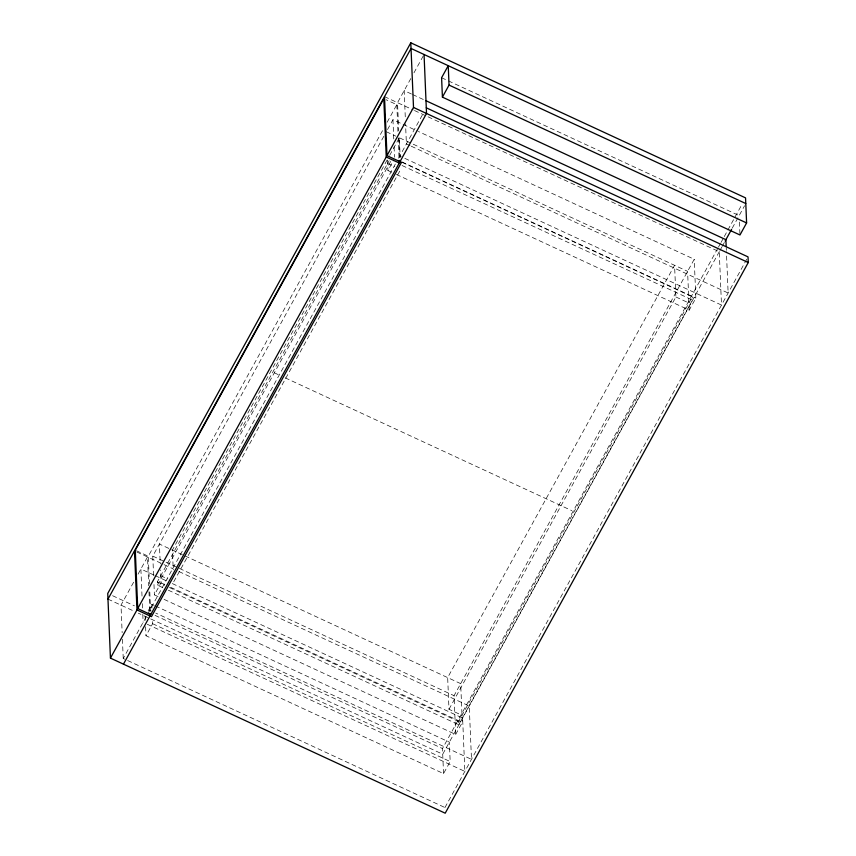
<?xml version="1.0" encoding="UTF-8"?>
<svg xmlns="http://www.w3.org/2000/svg" width="856" height="856" viewBox="0 0 856 856"><rect width="100%" height="100%" fill="white"/><g stroke="black" fill="none" stroke-linecap="round" stroke-linejoin="round"><path stroke-width="0.64" stroke-dasharray="4.28 3.21" d="M133.622 582.208L120.996 605.149L122.151 632.68M138.041 574.173L147.51 556.967L148.719 585.804M410.794 78.581L397.537 102.667L398.714 130.668M413.951 72.846L424.052 54.484M149.468 584.081L148.302 556.24L383.285 129.256M387.147 122.237L396.81 104.689L386.152 99.756M153.588 575.5L152.775 556.1L385.682 132.915M387.522 129.556L392.947 119.701L417.15 130.915M387.094 160.029L172.42 550.087L173.254 569.882M389.673 155.343L399.335 137.773L400.169 157.579M162.298 587.398L157.461 585.162L157.322 581.93L389.127 160.735M157.461 585.162L391.192 160.468M158.028 596.568L154.401 594.888L161.035 582.84L160.489 569.914M391.577 172.216L387.95 170.537L393.974 159.591M148.184 610.874L151.801 604.304L154.219 605.427M395.344 164.063L123.232 658.489L444.96 807.54L445.056 809.808M398.564 158.2L422.5 114.704M173.747 581.759L400.672 169.456M155.428 605.984L449.357 742.163L450.17 761.551L443.536 773.599L145.98 635.74L152.614 623.703L152.4 618.524M164.084 599.371L455.681 734.469L454.055 695.682L694.227 259.282L418.359 131.471M448.993 709.282L675.908 296.979L674.582 265.296L447.667 677.599L448.993 709.282L462.005 715.316M443.536 773.599L442.488 748.551L717.82 248.272M718.473 247.095L720.399 243.586M721.052 242.409L723.63 237.722M724.272 236.556L742.323 203.749M168.354 590.201L458.73 724.743L458.602 721.512L692.333 296.807L401.945 162.276M458.73 724.743L692.472 300.039L692.333 296.807M719.35 251.578L442.723 754.211L138.298 613.163M719.992 250.412L721.929 246.892M722.282 246.25L724.508 242.205M732.244 228.145L744.581 205.74M455.681 734.469L462.304 722.421L460.678 683.634L183.601 555.266M396.414 174.464L689.219 310.118L695.853 298.07L694.227 259.282M444.96 807.54L746.732 259.229M441.6 77.736L739.156 215.594M411.426 93.989L404.171 90.629L405.337 118.631M412.635 94.545L424.726 100.152M384.515 96.642L413.255 109.953M414.475 110.52L719.265 251.728L721.501 305.068L404.61 158.253M386.324 131.749L395.793 136.136M399.634 137.912L687.593 271.331L689.219 310.118M410.035 145.648L406.397 143.958L405.562 123.96M411.244 146.205L728.135 293.02L726.402 251.685M399.773 156.006L401.261 156.702M401.839 161.859L695.853 298.07M402.085 165.508L692.472 300.039M387.65 163.421L394.755 166.717M675.908 296.979L688.92 303.003M274.327 372.809L280.372 375.613M285.209 377.86L571.883 510.668M182.392 554.709L159.409 544.052L160.233 563.858M152.775 556.1L164.876 561.707M166.085 562.264L178.187 567.87M179.396 568.427L454.055 695.682M136.468 550.75L148.302 556.24M136.864 552.034L172.912 568.737M178.958 571.541L469.249 706.018L471.485 759.358L155.792 613.11M160.735 575.735L167.829 579.02M154.187 575.178L140.887 569.015L142.053 597.017M155.396 575.735L167.498 581.342M172.334 583.578L462.615 718.066L464.851 771.406L145.541 623.468M161.035 582.84L164.662 584.53M170.708 587.334L462.304 722.421M157.322 581.93L164.587 585.29M169.424 587.537L458.602 721.512M149.746 610.307L151.234 610.991M112.596 595.712L134.424 605.823M155.043 615.378L442.488 748.551M107.974 599.114L133.45 610.917M152.614 623.703L450.17 761.551M739.423 222.057L739.916 233.688M726.23 247.684L726.348 250.348M399.024 138.062L399.966 160.532M396.81 104.689L397.976 132.541M398.2 137.848L399.024 157.739M392.947 119.701L393.76 139.1M394.092 146.858L394.52 157.194M387.511 160.19L387.95 170.537M153.973 584.541L154.401 594.888M151.801 604.304L151.961 608.188M149.8 592.042L150.688 613.26M148.965 591.635L149.821 612.029M145.167 616.352L145.338 620.226M145.606 626.699L145.98 635.74M142.342 603.683L142.556 609.012M142.781 614.351L143.123 622.344M122.429 639.239L123.253 658.895"/><path stroke-width="1.28" d="M442.413 97.135L449.047 85.086L448.234 65.687L441.6 77.736L442.413 97.135L739.969 234.983L746.603 222.945L745.555 197.886L410.794 42.8L107.738 593.465L110.445 658.114L445.206 813.2L748.262 262.535L748.026 256.886L426.288 107.824M107.974 599.114L411.041 48.46L745.79 203.546M110.445 658.114L136.971 609.932L134.499 550.932M137.73 608.552L386.238 157.012L383.788 98.665L135.28 550.205L137.73 608.552L150.742 614.587M136.971 609.932L151.469 616.652L401.496 162.351L386.987 155.631L413.512 107.449L410.794 42.8M123.467 664.138L426.523 113.484L424.052 54.484M725.15 241.039L731.602 229.322M449.047 85.086L746.603 222.945M425.935 100.708L725.899 239.68L726.177 246.346M413.512 107.449L748.262 262.535M386.238 157.012L399.249 163.047L399.142 160.393M384.515 96.642L386.987 155.631M149.875 613.335L149.982 615.956"/></g></svg>
